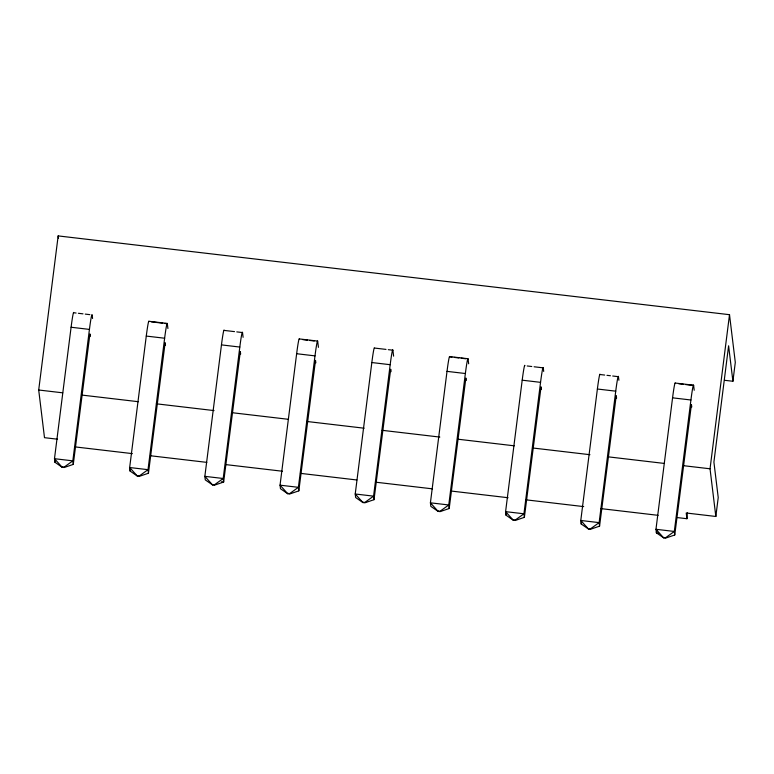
<?xml version="1.0" encoding="UTF-8"?>
<svg xmlns="http://www.w3.org/2000/svg" width="774" height="774" viewBox="0 0 774 774"><rect width="100%" height="100%" fill="white"/><g stroke="black" fill="none" stroke-linecap="round" stroke-linejoin="round"><path stroke-width="1.16" d="M677.327 517.583L686.925 518.715L687.331 512.852M57.518 439.206L44.495 437.678L38.7 390.009L58.166 235.906L729.505 314.689L735.3 362.367L732.91 381.263L724.628 380.295M76.094 313.025L73.791 312.764A18.479 0.851 -83.3 0 0 71.092 327.247L54.48 458.701L54.915 462.242L62.191 467.273L64.174 467.506L73.269 464.4L89.939 333.913L90.287 336.39M54.915 462.242L55.215 459.862M92.58 318.482L92.145 314.912A18.479 0.851 -83.3 0 0 89.436 329.405L72.833 460.849L73.269 464.4M148.985 321.587A18.479 0.851 -83.3 0 0 146.276 336.071L129.664 467.525L130.1 471.066L137.375 476.097L139.359 476.329L148.453 473.224L165.133 342.737L165.472 345.214M130.1 471.066L130.4 468.686M165.036 323.464L167.329 323.735A18.479 0.851 -83.3 0 0 164.63 338.228L148.018 469.673L148.453 473.224M234.493 331.62L224.17 330.411A18.479 0.851 -83.3 0 0 221.461 344.894L204.849 476.349L205.284 479.89L212.569 484.921L214.543 485.153L223.638 482.047L240.317 351.56L240.656 354.037M236.786 331.891L242.523 332.559A18.479 0.851 -83.3 0 0 239.814 347.052L223.202 478.496L223.638 482.047L221.345 481.776M299.354 339.235A18.479 0.851 -83.3 0 0 296.645 353.718L280.043 485.172L280.469 488.713L287.754 493.744L289.728 493.976L298.822 490.871L315.502 360.384L315.85 362.861M318.424 347.332L317.708 341.382A18.479 0.851 -83.3 0 0 314.999 355.876L298.387 487.32L298.822 490.871M386.003 349.403L374.539 348.058A18.479 0.851 -83.3 0 0 371.83 362.542L355.227 493.996L355.653 497.537L362.938 502.568L364.912 502.8L374.006 499.694L390.686 369.208L391.034 371.684M388.306 349.674L392.892 350.206A18.479 0.851 -83.3 0 0 390.183 364.699L373.571 496.144L374.006 499.694M452.016 357.153L449.723 356.882A18.479 0.851 -83.3 0 0 447.014 371.365L430.412 502.819L430.837 506.36L438.123 511.391L440.096 511.624L449.191 508.518L465.871 378.031L466.219 380.508M468.657 363.79L468.077 359.03A18.479 0.851 -83.3 0 0 465.368 373.523L448.765 504.967L449.191 508.518M524.907 365.705A18.479 0.851 -83.3 0 0 522.198 380.189L505.596 511.643L506.022 515.184L513.307 520.215L515.281 520.447L524.375 517.342L541.055 386.855L541.403 389.332M506.022 515.184L506.322 512.804M534.089 366.779L543.261 367.853A18.479 0.851 -83.3 0 0 540.552 382.346L523.95 513.791L524.375 517.342M604.678 375.061L600.092 374.529A18.479 0.851 -83.3 0 0 597.383 389.012L580.781 520.467L581.206 524.008L588.492 529.039L590.465 529.271L599.56 526.165L616.239 395.678L616.588 398.155M581.206 524.008L581.506 521.628M618.881 380.247L618.445 376.677A18.479 0.851 -83.3 0 0 615.736 391.17L599.134 522.624L599.56 526.165M675.276 383.353A18.479 0.851 -83.3 0 0 672.567 397.836L655.965 529.29L656.4 532.831L663.676 537.862L665.65 538.094L674.744 534.989L691.424 404.502L691.772 406.979M656.7 530.451L656.4 532.831L658.693 533.102M685.6 384.562L693.63 385.5A18.479 0.851 -83.3 0 0 690.921 399.994L674.318 531.448L674.744 534.989M686.925 518.715L686.228 512.998L715.834 516.471L710.039 468.792L729.505 314.689M715.834 516.471L718.224 497.576L713.909 462.107L728.605 345.804L732.91 381.263M62.152 466.896L64.126 467.128L72.833 460.849L54.48 458.701L62.191 467.273M137.337 475.72L139.31 475.952L148.018 469.673L129.664 467.525L137.375 476.097M212.521 484.543L214.495 484.776L223.202 478.496L204.849 476.349L212.569 484.921M287.705 493.367L289.679 493.599L298.387 487.32L280.043 485.172L287.754 493.744M362.89 502.191L364.864 502.423L373.571 496.144L355.227 493.996L362.938 502.568M438.074 511.014L440.048 511.246L448.765 504.967L430.412 502.819L438.123 511.391M513.259 519.838L515.232 520.07L523.95 513.791L505.596 511.643L513.307 520.215M588.443 528.661L590.427 528.894L599.134 522.624L580.781 520.467L588.492 529.039M663.628 537.485L665.611 537.717L674.318 531.448L655.965 529.29L663.676 537.862M148.908 321.278L167.261 323.426M299.277 338.925L317.63 341.073M449.646 356.572L467.999 358.73M675.199 383.043L693.552 385.2M78.387 313.296L82.973 313.838M85.266 314.109L89.852 314.641M151.278 321.849L162.743 323.203M302.789 339.631L307.384 340.173M309.677 340.444L314.263 340.986M454.309 357.414L458.895 357.956M461.198 358.227L465.784 358.768M527.2 365.976L531.786 366.508M606.971 375.332L610.415 375.738M612.708 376.009L617.294 376.551M678.721 383.759L683.307 384.291M71.092 327.247L89.436 329.405M146.276 336.071L164.63 338.228M221.461 344.894L239.814 347.052M296.645 353.718L314.999 355.876M371.83 362.542L390.183 364.699M447.014 371.365L465.368 373.523M522.198 380.189L540.552 382.346M597.383 389.012L615.736 391.17M672.567 397.836L690.921 399.994M38.7 390.009L62.723 392.824M81.938 395.079L138.382 401.706M156.396 403.815L214.04 410.588M232.055 412.697L288.499 419.324M306.514 421.433L364.157 428.206M382.172 430.315L439.826 437.078M457.84 439.197L514.284 445.824M533.499 448.078L589.943 454.696M607.958 456.815L664.402 463.442M683.616 465.696L710.039 468.792M74.788 446.869L132.402 453.632M150.408 455.751L206.813 462.368M226.018 464.623L282.433 471.24M300.438 473.359L356.853 479.977M376.058 482.231L432.473 488.849M450.468 490.958L508.083 497.721M526.088 499.84L583.702 506.602M600.508 508.566L658.123 515.329M693.63 385.5L694.21 390.26M543.261 367.853L543.696 371.423M392.892 350.206L393.608 356.156M242.523 332.559L243.094 337.319M167.329 323.735L167.91 328.495M58.166 235.906L58.456 238.286"/></g></svg>
